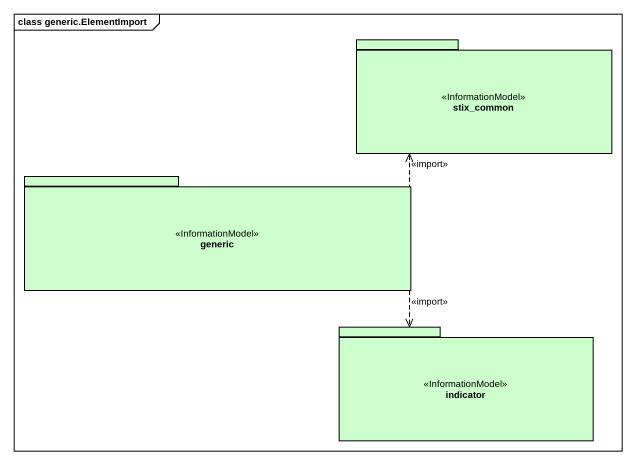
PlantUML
@startuml
mainframe class generic.ElementImport
package stix_common <<InformationModel>> #CCFFCC {
}
package generic <<InformationModel>> #CCFFCC {
}
package indicator <<InformationModel>> #CCFFCC {
}
generic .right.> stix_common : <<import>>
generic ..> indicator : <<import>>
@enduml
